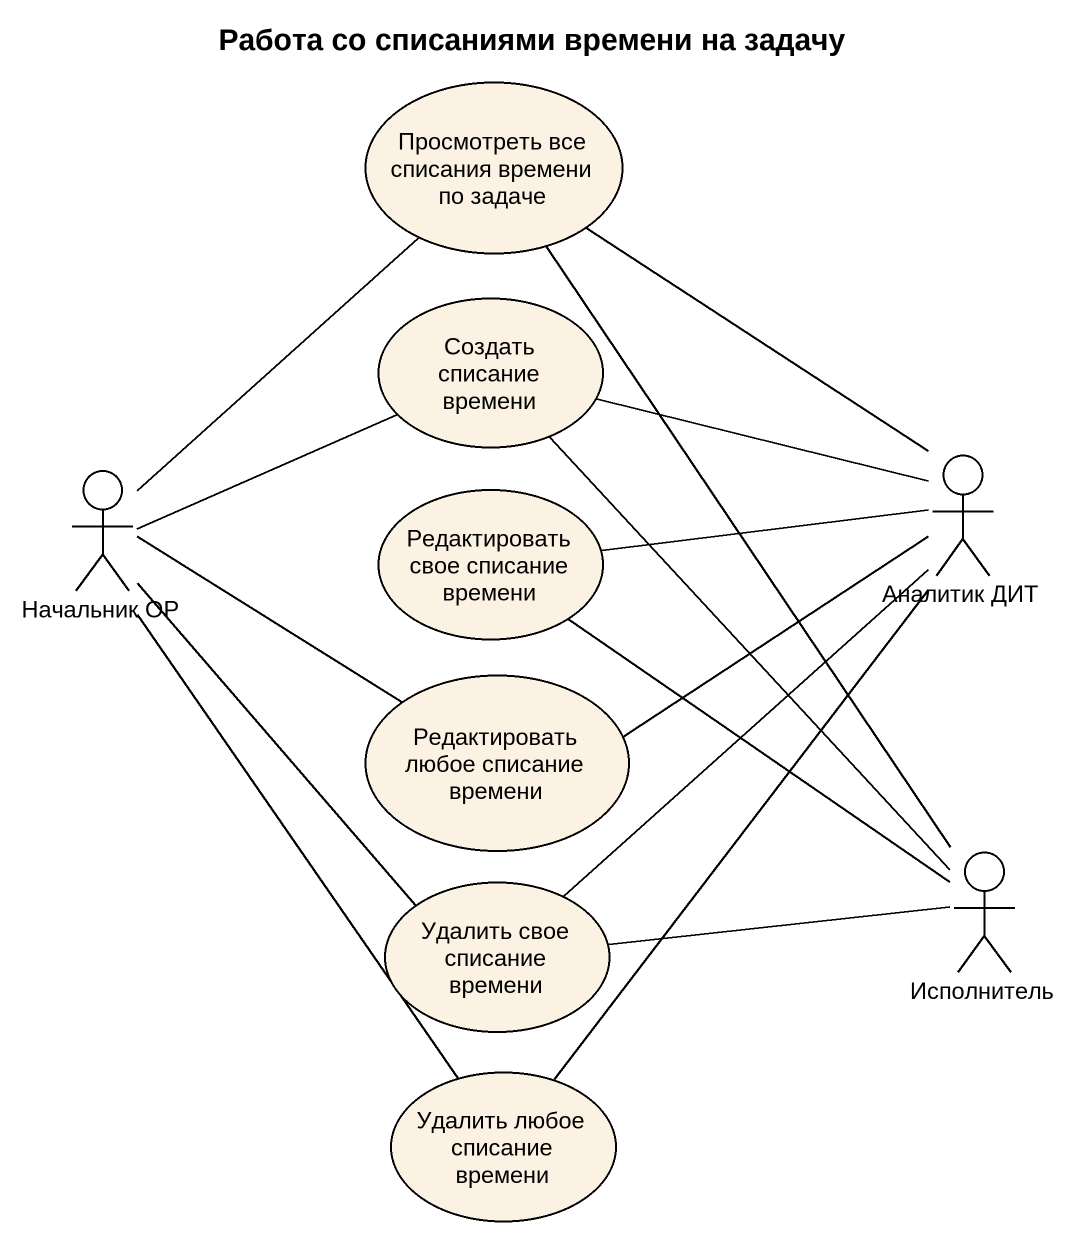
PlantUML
@startuml
title Работа со списаниями времени на задачу
usecase "Просмотреть все списания времени по задаче" as Просмотреть_все_списания
usecase "Создать списание времени" as Создать_списание_времени
actor "Аналитик ДИТ" as Аналитик_ДИТ
actor "Начальник ОР" as Начальник_ОР
usecase "Редактировать свое списание времени" as Редактировать_свое_списание
usecase "Редактировать любое списание времени" as Редактировать_любое
actor Исполнитель
usecase "Удалить свое списание времени" as Удалить_свое_списание
usecase "Удалить любое списание времени" as Удалить_любое_списание
Аналитик_ДИТ -up- Просмотреть_все_списания
Аналитик_ДИТ -left- Создать_списание_времени
Аналитик_ДИТ -left- Редактировать_свое_списание
Аналитик_ДИТ -left- Редактировать_любое
Аналитик_ДИТ -- Удалить_свое_списание
Аналитик_ДИТ -- Удалить_любое_списание
Начальник_ОР -up- Просмотреть_все_списания
Начальник_ОР -right- Создать_списание_времени
Начальник_ОР -right- Редактировать_любое
Начальник_ОР -- Удалить_свое_списание
Начальник_ОР -- Удалить_любое_списание
Исполнитель -up- Просмотреть_все_списания
Исполнитель -up- Создать_списание_времени
Исполнитель -up- Редактировать_свое_списание
Исполнитель -left- Удалить_свое_списание
@enduml
